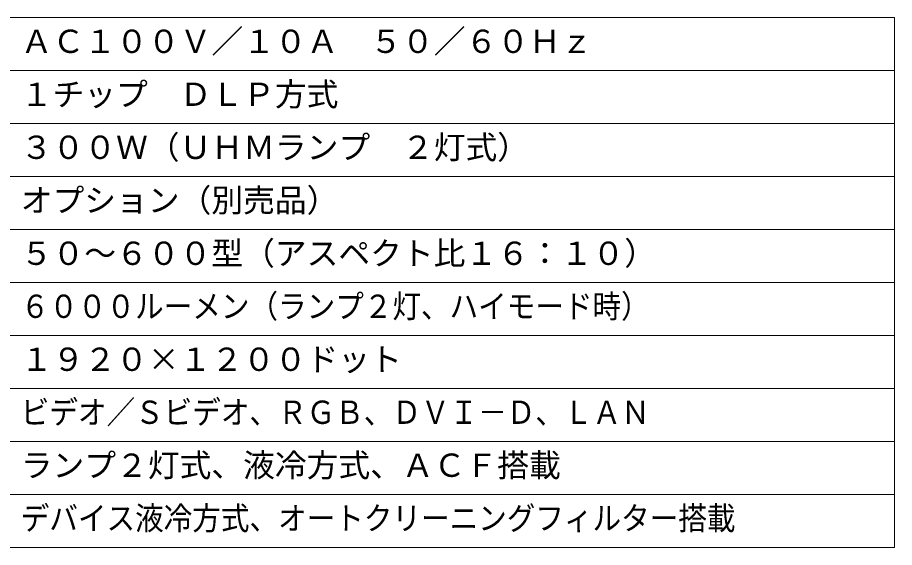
# Model space of a CAD drawing. Units: millimetres, scale not verified. Extents: x -62 to 63, y -56 to 57.
# Drawn here: x -20.3 to 62.5, y -56.5 to -6.5 of the extents above; entities that cross this region are included whole.
import ezdxf
from ezdxf.enums import TextEntityAlignment as Align

# ---------------------------------------------------------------- set-up
doc = ezdxf.new("R2010")
doc.units = ezdxf.units.MM
doc.header["$LTSCALE"] = 0.125
doc.layers.add('0-2_WAKU', color=1, linetype='Continuous', lineweight=18)
doc.layers.add('0-3_MOJI1', color=7, linetype='Continuous')
doc.styles.add('ＭＳ ゴシック', font='')
doc.styles.get('ＭＳ ゴシック').set_extended_font_data('MS Gothic')

msp = doc.modelspace()

# ---------------------------------------------------------------- linework, layer by layer
at = {"layer": '0-2_WAKU', "color": 4}
for p, q in [((62.5183, -6.4957), (-62.4817, -6.4957)), ((62.5183, -56.4957), (62.5183, -6.4957)), ((-62.4817, -56.4957), (62.5183, -56.4957))]:
    msp.add_line(p, q, dxfattribs=at)
at = {"layer": '0-2_WAKU'}
for p, q in [((-62.4817, -11.4957), (62.5183, -11.4957)), ((-62.4817, -16.4957), (62.5183, -16.4957)), ((-62.4817, -21.4957), (62.5183, -21.4957)), ((-62.4817, -26.4957), (62.5183, -26.4957)), ((-62.4817, -31.4957), (62.5183, -31.4957)), ((-62.4817, -36.4957), (62.5183, -36.4957)), ((-62.4817, -41.4957), (62.5183, -41.4957)), ((-62.4817, -46.4957), (62.5183, -46.4957)), ((-62.4817, -51.4957), (62.5183, -51.4957))]:
    msp.add_line(p, q, dxfattribs=at)

# ---------------------------------------------------------------- texts
at = {"layer": '0-3_MOJI1', "style": 'ＭＳ ゴシック'}
for s, p in [('ＡＣ１００Ｖ／１０Ａ\u3000５０／６０Ｈｚ', (-19.9817, -10.4957)), ('１チップ\u3000ＤＬＰ方式', (-19.9817, -15.4957)), ('３００Ｗ（ＵＨＭランプ\u3000２灯式）\u3000', (-19.9817, -20.4957)), ('オプション（別売品）', (-19.9817, -25.4957)), ('５０～６００型（アスペクト比１６：１０）', (-19.9817, -30.4957)), ('１９２０×１２００ドット', (-19.9817, -40.4957)), ('ランプ２灯式、液冷方式、ＡＣＦ搭載', (-19.9817, -50.4957))]:
    msp.add_text(s, height=2.199, dxfattribs=at).set_placement(p, align=Align.BOTTOM_LEFT)
at = {"layer": '0-3_MOJI1', "style": 'ＭＳ ゴシック', "width": 0.9}
for s, p in [('６０００ルーメン（ランプ２灯、ハイモード時）', (-19.9817, -35.4957)), ('ビデオ／Ｓビデオ、ＲＧＢ、ＤＶＩ－Ｄ、ＬＡＮ', (-19.9817, -45.4957)), ('デバイス液冷方式、オートクリーニングフィルター搭載', (-19.9817, -55.4957))]:
    msp.add_text(s, height=2.199, dxfattribs=at).set_placement(p, align=Align.BOTTOM_LEFT)

doc.saveas('drawing.dxf')
